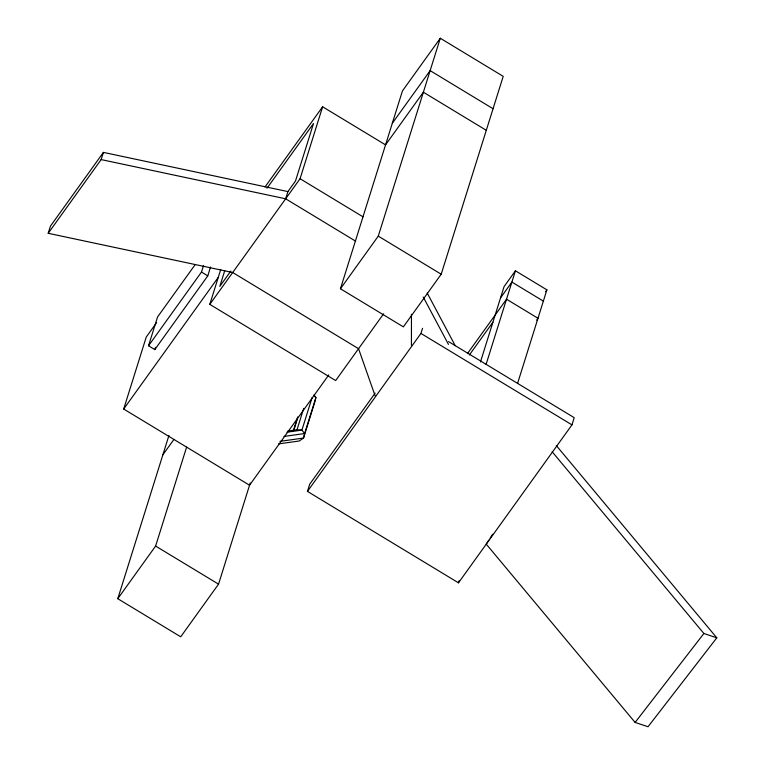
<?xml version="1.0" encoding="UTF-8"?>
<svg xmlns="http://www.w3.org/2000/svg" width="765" height="765" viewBox="0 0 765 765"><rect width="100%" height="100%" fill="white"/><g stroke="black" fill="none" stroke-linecap="round" stroke-linejoin="round"><path stroke-width="1.15" d="M411.436 345.206L411.465 314.262M375.08 395.725L358.546 348.697L232.694 272.512L48.195 233.296L50.452 226.105L103.409 152.388L287.908 191.594L295.472 181.066L313.507 123.509L267.004 188.238M48.195 233.296L101.152 159.589L103.409 152.388M328.816 374.879L249.543 485.22L123.691 409.026L146.239 337.069L156.662 322.553M210.557 267.004L207.784 275.859L154.826 349.576L148.534 345.761L157.552 316.987L195.18 264.604M154.826 349.576L155.515 347.358M148.534 345.761L201.491 272.053L203.567 265.407M383.628 313.784L335.653 380.568L209.801 304.374L220.722 269.519M250.251 482.964L218.541 584.154L180.712 636.805L117.781 598.708L168.931 435.486M224.767 270.571L219.813 286.378L230.82 271.059M117.781 598.708L155.611 546.057L186.612 447.123M355.677 241.195L285.651 198.795L287.908 191.594M209.801 304.374L300.071 178.723L322.62 106.775L385.541 144.872L423.37 92.211L486.301 130.308M293.1 431.565L297.681 416.944M293.77 430.446L297.289 419.21M340.444 288.768L402.457 90.901L440.286 38.25L503.207 76.347L441.204 274.214L403.375 326.865L340.444 288.768L378.273 236.117L440.286 38.25M287.822 431.039L297.002 429.748L303.695 408.386M312.139 397.504L301.917 430.102L304.623 433.545L303.523 438.058L299.268 440.994L278.584 443.891M448.558 341.601L574.209 417.671L571.962 424.871L458.474 582.825L307.454 491.398L309.71 484.207L375.146 393.114M307.454 491.398L420.932 333.435L422.538 328.3M480.458 361.96L504.078 286.598L515.428 270.8L546.889 289.849L517.58 383.389M486.11 364.341L515.428 270.8M458.474 582.825L459.124 580.769M488.806 540.128L486.215 544.087L635.113 722.428L648.031 726.75L716.805 637.819L556.27 445.526M490.107 538.149L492.698 534.19M264.986 186.995L322.62 106.775M123.691 409.026L218.255 277.389M392.311 123.28L430.131 70.629L493.062 108.726M162.878 454.802L173.885 439.483M500.54 297.881L511.89 282.084L543.351 301.133M467.453 353.593L506.526 299.211L537.986 318.259L536.657 320.114M469.356 354.998L492.918 322.199M545.56 291.704L546.889 289.849M635.113 722.428L703.886 633.497L716.805 637.819M286.99 432.196L301.917 430.102L297.002 429.748M283.939 436.442L304.623 433.545L315.897 397.57L313.87 394.989M279.961 441.357L303.523 438.058L314.798 402.084L315.897 397.57L314.358 395.811M101.152 159.589L285.651 198.795M300.071 178.723L362.993 216.82M378.273 236.117L441.204 274.214M420.932 333.435L571.962 424.871M201.491 272.053L207.784 275.859M155.611 546.057L218.541 584.154M552.148 451.742L703.886 633.497M427.214 293.062L455.242 345.713M423.265 297.069L448.462 344.403"/></g></svg>
